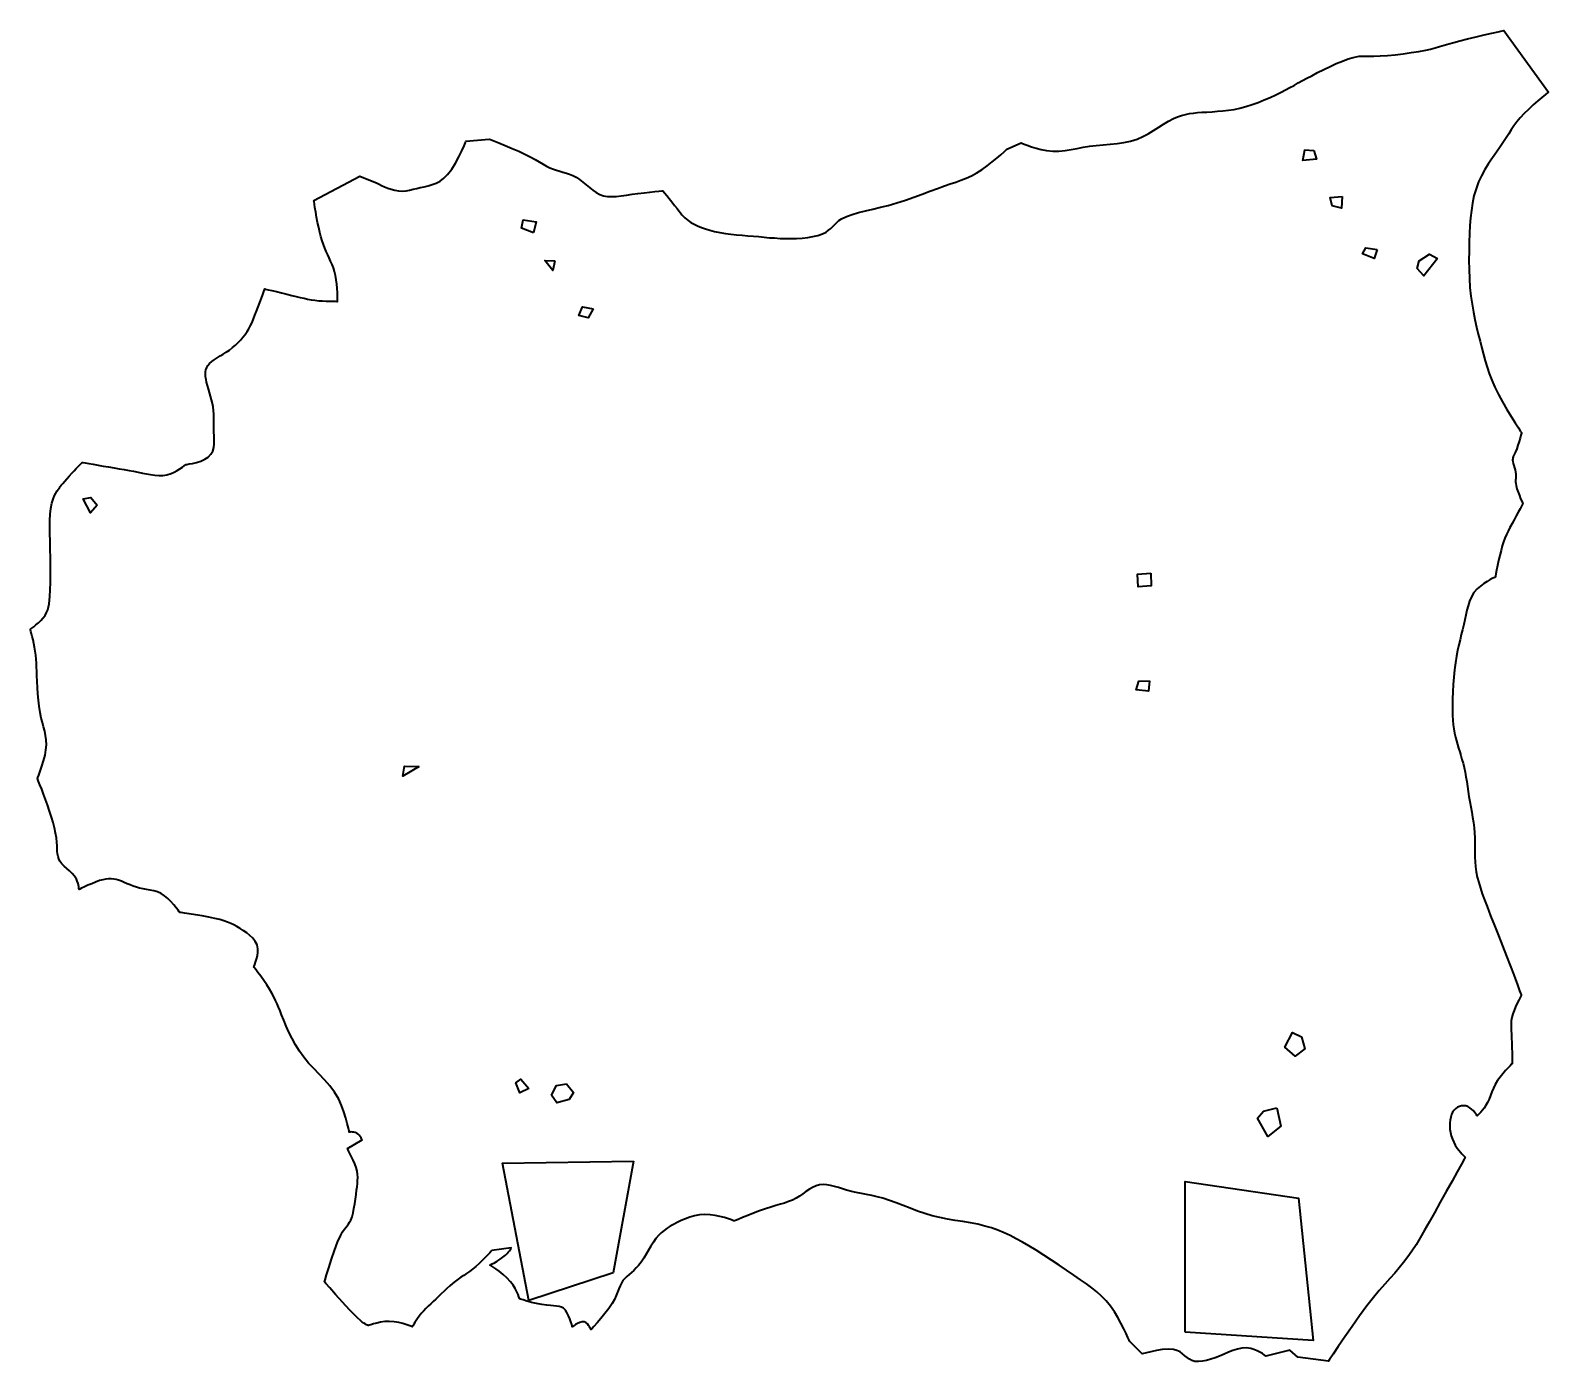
# Model space of a CAD drawing. Extents: x 0 to 10248, y -8983 to 0.
import ezdxf

# ---------------------------------------------------------------- set-up
doc = ezdxf.new("R2010")
doc.units = 0
doc.linetypes.add('Solid', pattern=[0])
for name, color, linetype in [('zone_0_q3', 7, 'Continuous'), ('zone_1_q2', 7, 'Continuous'), ('zone_2_q2', 7, 'Continuous'), ('zone_3_q3', 7, 'Continuous')]:
    doc.layers.add(name, color=color, linetype=linetype)

msp = doc.modelspace()

# ---------------------------------------------------------------- linework, layer by layer
at = {"color": 0, "linetype": 'Solid', "lineweight": 35}
for points in [[(356, -2917), (371, -2919), (395, -2923), (424, -2928), (457, -2934), (492, -2940), (527, -2946), (565, -2952), (600, -2958), (634, -2964), (666, -2969), (697, -2975), (727, -2981), (757, -2987), (785, -2992), (812, -2997), (840, -3001), (867, -3003), (895, -3003), (922, -2999), (950, -2991), (971, -2982), (992, -2970), (1010, -2959), (1026, -2948), (1039, -2938), (1047, -2932), (1050, -2929), (1056, -2929), (1071, -2926), (1094, -2922), (1122, -2915), (1150, -2906), (1178, -2894), (1201, -2879), (1219, -2860), (1231, -2839), (1238, -2815), (1241, -2790), (1241, -2764), (1240, -2737), (1239, -2711), (1238, -2685), (1238, -2661), (1239, -2636), (1238, -2613), (1238, -2589), (1236, -2565), (1233, -2541), (1229, -2517), (1223, -2492), (1216, -2468), (1209, -2443), (1202, -2419), (1195, -2396), (1189, -2373), (1186, -2355), (1183, -2337), (1182, -2321), (1183, -2305), (1185, -2290), (1190, -2275), (1197, -2262), (1209, -2248), (1224, -2234), (1241, -2222), (1260, -2210), (1281, -2197), (1302, -2185), (1322, -2172), (1344, -2157), (1364, -2141), (1384, -2125), (1402, -2107), (1420, -2089), (1435, -2071), (1450, -2052), (1463, -2033), (1474, -2013), (1485, -1992), (1496, -1971), (1506, -1947), (1516, -1922), (1527, -1894), (1537, -1865), (1548, -1836), (1559, -1808), (1568, -1783), (1575, -1763), (1580, -1750), (1582, -1745), (1588, -1746), (1605, -1750), (1630, -1756), (1661, -1763), (1695, -1771), (1731, -1780), (1764, -1788), (1794, -1795), (1822, -1802), (1847, -1808), (1871, -1813), (1895, -1818), (1920, -1821), (1948, -1824), (1972, -1826), (1996, -1827), (2020, -1828), (2041, -1828), (2058, -1828), (2069, -1829), (2073, -1829), (2073, -1824), (2074, -1811), (2073, -1792), (2073, -1768), (2071, -1741), (2069, -1712), (2065, -1684), (2060, -1655), (2053, -1628), (2045, -1603), (2036, -1580), (2026, -1557), (2016, -1535), (2007, -1514), (1997, -1492), (1987, -1469), (1978, -1445), (1970, -1420), (1961, -1392), (1953, -1363), (1946, -1330), (1939, -1296), (1932, -1260), (1926, -1226), (1921, -1196), (1918, -1172), (1915, -1155), (1914, -1149), (2223, -983), (2341, -1031), (2345, -1033), (2355, -1038), (2370, -1046), (2390, -1055), (2412, -1064), (2435, -1072), (2459, -1079), (2485, -1083), (2511, -1084), (2536, -1082), (2560, -1078), (2584, -1072), (2608, -1067), (2632, -1061), (2658, -1055), (2685, -1049), (2711, -1041), (2738, -1031), (2765, -1017), (2791, -998), (2816, -973), (2844, -937), (2869, -896), (2892, -853), (2912, -813), (2927, -780), (2936, -757), (2940, -748), (3097, -734), (3105, -737), (3129, -746), (3163, -759), (3205, -776), (3251, -796), (3298, -816), (3342, -837), (3377, -855), (3408, -872), (3435, -888), (3461, -902), (3484, -916), (3507, -927), (3531, -937), (3552, -944), (3573, -951), (3595, -957), (3618, -963), (3640, -971), (3662, -980), (3684, -991), (3707, -1006), (3730, -1024), (3752, -1042), (3775, -1061), (3797, -1079), (3820, -1094), (3844, -1107), (3869, -1116), (3896, -1120), (3925, -1122), (3955, -1120), (3988, -1117), (4023, -1112), (4061, -1106), (4101, -1101), (4142, -1096), (4181, -1091), (4216, -1087), (4243, -1084), (4262, -1082), (4269, -1082), (4272, -1086), (4281, -1097), (4295, -1114), (4312, -1135), (4330, -1158), (4348, -1181), (4365, -1202), (4378, -1218), (4388, -1232), (4398, -1244), (4408, -1255), (4417, -1265), (4428, -1275), (4440, -1284), (4458, -1296), (4480, -1308), (4504, -1319), (4530, -1330), (4558, -1340), (4587, -1349), (4618, -1357), (4654, -1365), (4691, -1371), (4729, -1376), (4767, -1380), (4805, -1383), (4843, -1386), (4880, -1389), (4916, -1392), (4952, -1396), (4988, -1399), (5023, -1401), (5060, -1404), (5096, -1405), (5134, -1405), (5172, -1404), (5209, -1402), (5247, -1398), (5282, -1392), (5315, -1384), (5346, -1373), (5372, -1361), (5388, -1349), (5403, -1337), (5416, -1324), (5430, -1311), (5443, -1297), (5458, -1284), (5475, -1272), (5508, -1256), (5546, -1242), (5589, -1229), (5636, -1217), (5686, -1206), (5738, -1194), (5791, -1181), (5849, -1164), (5907, -1145), (5963, -1126), (6019, -1106), (6072, -1086), (6123, -1067), (6171, -1049), (6209, -1036), (6246, -1024), (6281, -1011), (6316, -997), (6352, -981), (6388, -961), (6425, -938), (6458, -914), (6492, -888), (6523, -863), (6550, -839), (6572, -820), (6586, -807), (6592, -802), (6687, -758), (6692, -761), (6707, -767), (6729, -775), (6757, -785), (6788, -795), (6823, -804), (6858, -811), (6901, -815), (6943, -814), (6984, -810), (7025, -804), (7066, -796), (7107, -788), (7149, -781), (7194, -776), (7241, -772), (7288, -768), (7335, -763), (7381, -756), (7426, -747), (7470, -734), (7508, -717), (7546, -698), (7581, -676), (7616, -654), (7649, -633), (7682, -613), (7715, -595), (7742, -584), (7769, -575), (7796, -567), (7823, -562), (7851, -558), (7879, -555), (7908, -553), (7942, -551), (7977, -549), (8013, -546), (8049, -543), (8087, -539), (8125, -533), (8163, -525), (8205, -514), (8247, -501), (8288, -486), (8329, -469), (8369, -452), (8407, -434), (8443, -416), (8473, -401), (8502, -386), (8530, -371), (8558, -355), (8587, -339), (8617, -323), (8649, -306), (8689, -285), (8730, -264), (8773, -243), (8815, -224), (8856, -207), (8894, -192), (8929, -182), (8949, -178), (8969, -175), (8987, -174), (9006, -173), (9025, -174), (9046, -174), (9069, -174), (9112, -172), (9161, -169), (9213, -164), (9267, -158), (9320, -150), (9371, -142), (9418, -133), (9451, -126), (9482, -118), (9512, -109), (9542, -100), (9574, -91), (9609, -81), (9649, -70), (9701, -56), (9758, -43), (9813, -30), (9865, -18), (9907, -9), (9935, -2), (9946, 0), (10248, -416), (10242, -420), (10226, -433), (10203, -452), (10174, -476), (10143, -503), (10111, -533), (10082, -562), (10055, -590), (10033, -618), (10013, -644), (9995, -671), (9979, -697), (9962, -724), (9944, -752), (9920, -786), (9895, -822), (9869, -860), (9843, -899), (9818, -939), (9795, -981), (9775, -1023), (9758, -1069), (9744, -1117), (9734, -1165), (9727, -1215), (9721, -1265), (9717, -1317), (9714, -1370), (9712, -1430), (9711, -1490), (9710, -1551), (9711, -1613), (9713, -1674), (9717, -1735), (9723, -1794), (9731, -1848), (9740, -1901), (9750, -1952), (9762, -2002), (9773, -2051), (9785, -2098), (9797, -2144), (9808, -2187), (9820, -2229), (9832, -2272), (9847, -2315), (9864, -2360), (9884, -2407), (9909, -2457), (9936, -2507), (9966, -2558), (9995, -2606), (10022, -2649), (10045, -2683), (10059, -2706), (10065, -2714), (10064, -2719), (10060, -2732), (10055, -2751), (10048, -2775), (10040, -2799), (10033, -2823), (10025, -2844), (10020, -2854), (10016, -2863), (10012, -2871), (10009, -2878), (10007, -2885), (10006, -2891), (10005, -2899), (10007, -2910), (10009, -2923), (10013, -2937), (10017, -2951), (10021, -2966), (10025, -2980), (10027, -2993), (10027, -3004), (10027, -3014), (10026, -3024), (10025, -3035), (10025, -3046), (10026, -3058), (10028, -3072), (10034, -3093), (10042, -3116), (10051, -3139), (10059, -3160), (10067, -3177), (10072, -3189), (10074, -3193), (10072, -3198), (10065, -3210), (10055, -3228), (10043, -3250), (10029, -3275), (10015, -3302), (10001, -3327), (9987, -3354), (9975, -3379), (9963, -3402), (9953, -3426), (9944, -3452), (9935, -3479), (9927, -3510), (9918, -3543), (9910, -3577), (9903, -3611), (9897, -3642), (9892, -3667), (9889, -3683), (9888, -3690), (9884, -3692), (9872, -3697), (9854, -3706), (9833, -3718), (9810, -3733), (9787, -3750), (9765, -3769), (9744, -3794), (9727, -3822), (9714, -3851), (9704, -3882), (9696, -3913), (9689, -3945), (9682, -3977), (9675, -4010), (9667, -4044), (9658, -4077), (9650, -4112), (9641, -4147), (9633, -4184), (9626, -4222), (9619, -4268), (9613, -4316), (9608, -4365), (9604, -4414), (9601, -4463), (9599, -4510), (9599, -4556), (9599, -4590), (9600, -4623), (9602, -4654), (9604, -4685), (9608, -4714), (9613, -4742), (9619, -4769), (9625, -4794), (9632, -4819), (9640, -4844), (9648, -4868), (9656, -4893), (9663, -4919), (9671, -4945), (9678, -4975), (9684, -5006), (9689, -5037), (9695, -5069), (9700, -5102), (9705, -5135), (9710, -5169), (9717, -5204), (9723, -5239), (9729, -5275), (9735, -5310), (9741, -5345), (9745, -5380), (9748, -5415), (9749, -5448), (9750, -5481), (9750, -5514), (9750, -5547), (9750, -5579), (9751, -5611), (9754, -5643), (9759, -5678), (9766, -5714), (9776, -5750), (9787, -5788), (9800, -5827), (9815, -5868), (9832, -5911), (9856, -5974), (9882, -6040), (9909, -6108), (9936, -6177), (9963, -6246), (9989, -6311), (10012, -6373), (10024, -6405), (10035, -6434), (10045, -6460), (10052, -6481), (10058, -6497), (10062, -6508), (10063, -6512), (10061, -6516), (10055, -6527), (10047, -6544), (10036, -6565), (10025, -6588), (10015, -6613), (10007, -6636), (10000, -6660), (9996, -6683), (9994, -6704), (9994, -6726), (9995, -6748), (9997, -6773), (9998, -6801), (10000, -6832), (10000, -6865), (10001, -6898), (10001, -6927), (10001, -6951), (10001, -6967), (10001, -6973), (9997, -6976), (9988, -6986), (9974, -7000), (9957, -7019), (9938, -7040), (9920, -7063), (9903, -7086), (9888, -7112), (9875, -7138), (9865, -7163), (9855, -7187), (9846, -7211), (9835, -7234), (9822, -7257), (9812, -7272), (9801, -7286), (9790, -7299), (9781, -7309), (9773, -7318), (9767, -7323), (9766, -7325), (9764, -7323), (9760, -7318), (9755, -7309), (9747, -7299), (9738, -7289), (9727, -7279), (9716, -7270), (9702, -7262), (9688, -7258), (9674, -7256), (9659, -7257), (9646, -7261), (9633, -7266), (9621, -7274), (9610, -7286), (9600, -7300), (9593, -7316), (9587, -7334), (9583, -7353), (9581, -7372), (9580, -7392), (9582, -7415), (9585, -7437), (9591, -7459), (9598, -7481), (9607, -7503), (9618, -7523), (9631, -7543), (9642, -7557), (9652, -7569), (9662, -7580), (9671, -7590), (9678, -7597), (9683, -7602), (9685, -7604), (9678, -7616), (9659, -7650), (9631, -7702), (9596, -7765), (9557, -7835), (9516, -7908), (9477, -7979), (9442, -8041), (9411, -8097), (9381, -8148), (9353, -8195), (9325, -8237), (9298, -8277), (9269, -8315), (9240, -8350), (9210, -8385), (9177, -8422), (9143, -8461), (9105, -8503), (9065, -8551), (9022, -8606), (8972, -8674), (8921, -8745), (8872, -8816), (8828, -8880), (8793, -8932), (8770, -8968), (8762, -8981), (8555, -8953), (8502, -8906), (8340, -8946), (8337, -8944), (8329, -8938), (8316, -8929), (8299, -8920), (8280, -8910), (8259, -8901), (8237, -8894), (8207, -8891), (8177, -8892), (8147, -8899), (8117, -8908), (8087, -8920), (8057, -8933), (8026, -8946), (7997, -8957), (7968, -8967), (7939, -8975), (7911, -8981), (7885, -8983), (7861, -8982), (7840, -8976), (7823, -8967), (7808, -8956), (7793, -8943), (7777, -8930), (7760, -8918), (7739, -8908), (7715, -8902), (7679, -8900), (7640, -8902), (7601, -8908), (7564, -8916), (7533, -8923), (7513, -8929), (7505, -8931), (7419, -8846), (7416, -8839), (7408, -8821), (7396, -8794), (7380, -8761), (7361, -8723), (7340, -8685), (7318, -8648), (7290, -8608), (7261, -8573), (7230, -8541), (7198, -8512), (7164, -8485), (7128, -8458), (7089, -8431), (7043, -8399), (6994, -8365), (6944, -8332), (6892, -8298), (6840, -8264), (6789, -8232), (6739, -8202), (6696, -8177), (6654, -8154), (6613, -8132), (6572, -8113), (6530, -8096), (6487, -8080), (6443, -8068), (6395, -8056), (6346, -8047), (6295, -8038), (6243, -8030), (6191, -8021), (6139, -8011), (6088, -7999), (6037, -7984), (5988, -7967), (5939, -7948), (5891, -7930), (5844, -7911), (5798, -7895), (5753, -7880), (5716, -7871), (5680, -7862), (5644, -7855), (5610, -7849), (5575, -7842), (5542, -7835), (5509, -7827), (5481, -7818), (5454, -7809), (5427, -7801), (5401, -7794), (5376, -7789), (5351, -7787), (5326, -7789), (5303, -7796), (5280, -7807), (5258, -7820), (5235, -7835), (5213, -7851), (5191, -7866), (5169, -7880), (5144, -7893), (5118, -7903), (5091, -7913), (5063, -7921), (5032, -7930), (4999, -7940), (4962, -7952), (4922, -7966), (4881, -7981), (4842, -7997), (4807, -8011), (4778, -8023), (4759, -8031), (4753, -8034), (4747, -8032), (4733, -8027), (4712, -8019), (4685, -8011), (4654, -8003), (4622, -7997), (4589, -7992), (4552, -7991), (4516, -7993), (4483, -7999), (4451, -8008), (4421, -8019), (4392, -8031), (4365, -8045), (4341, -8057), (4319, -8070), (4298, -8083), (4277, -8098), (4258, -8114), (4239, -8132), (4222, -8152), (4205, -8177), (4188, -8203), (4172, -8230), (4156, -8258), (4140, -8285), (4123, -8311), (4105, -8334), (4089, -8351), (4073, -8367), (4057, -8381), (4041, -8395), (4026, -8408), (4012, -8422), (4000, -8436), (3990, -8453), (3981, -8472), (3973, -8492), (3964, -8514), (3955, -8537), (3942, -8563), (3927, -8591), (3904, -8625), (3878, -8659), (3850, -8692), (3825, -8722), (3803, -8746), (3789, -8762), (3783, -8767), (3782, -8765), (3779, -8758), (3775, -8749), (3768, -8739), (3760, -8729), (3750, -8720), (3738, -8715), (3724, -8715), (3708, -8719), (3693, -8725), (3680, -8733), (3669, -8741), (3661, -8747), (3658, -8749), (3657, -8744), (3654, -8732), (3648, -8715), (3641, -8695), (3632, -8673), (3622, -8652), (3611, -8635), (3599, -8623), (3585, -8615), (3569, -8610), (3552, -8608), (3532, -8606), (3511, -8605), (3486, -8603), (3453, -8598), (3417, -8591), (3383, -8583), (3351, -8574), (3326, -8567), (3309, -8562), (3302, -8560), (3301, -8556), (3298, -8546), (3292, -8531), (3284, -8512), (3273, -8490), (3258, -8467), (3241, -8444), (3217, -8418), (3191, -8394), (3165, -8373), (3141, -8356), (3121, -8343), (3107, -8334), (3102, -8331), (3106, -8329), (3117, -8324), (3132, -8316), (3151, -8305), (3171, -8292), (3190, -8279), (3208, -8264), (3218, -8254), (3226, -8244), (3233, -8235), (3238, -8228), (3242, -8222), (3244, -8218), (3245, -8216), (3114, -8234), (3111, -8238), (3102, -8248), (3087, -8263), (3070, -8281), (3049, -8301), (3028, -8322), (3006, -8341), (2985, -8359), (2964, -8375), (2944, -8389), (2925, -8402), (2906, -8414), (2887, -8427), (2869, -8440), (2850, -8456), (2831, -8472), (2811, -8490), (2792, -8508), (2773, -8526), (2754, -8544), (2736, -8562), (2718, -8578), (2702, -8594), (2685, -8609), (2669, -8625), (2653, -8642), (2638, -8659), (2624, -8677), (2614, -8691), (2604, -8705), (2596, -8718), (2589, -8730), (2583, -8739), (2580, -8745), (2578, -8748), (2574, -8746), (2561, -8741), (2541, -8734), (2515, -8726), (2486, -8719), (2455, -8714), (2422, -8712), (2392, -8713), (2363, -8717), (2338, -8723), (2316, -8729), (2298, -8734), (2287, -8738), (2283, -8740), (2282, -8740), (2280, -8739), (2275, -8737), (2268, -8734), (2260, -8729), (2250, -8723), (2238, -8714), (2200, -8679), (2154, -8633), (2106, -8582), (2060, -8531), (2022, -8486), (1995, -8455), (1986, -8444), (1989, -8431), (1999, -8398), (2014, -8349), (2032, -8292), (2053, -8233), (2074, -8176), (2095, -8130), (2107, -8108), (2118, -8091), (2129, -8077), (2138, -8066), (2147, -8054), (2155, -8042), (2163, -8028), (2171, -8006), (2178, -7980), (2184, -7950), (2189, -7919), (2194, -7887), (2198, -7855), (2202, -7826), (2205, -7803), (2208, -7781), (2209, -7761), (2210, -7740), (2208, -7719), (2205, -7697), (2198, -7674), (2190, -7649), (2179, -7624), (2168, -7600), (2157, -7578), (2148, -7560), (2142, -7549), (2140, -7545), (2239, -7486), (2238, -7484), (2236, -7479), (2232, -7472), (2227, -7464), (2220, -7456), (2212, -7448), (2203, -7441), (2193, -7437), (2184, -7435), (2174, -7434), (2165, -7433), (2158, -7434), (2154, -7434), (2152, -7435), (2151, -7427), (2147, -7407), (2139, -7377), (2129, -7340), (2116, -7298), (2100, -7255), (2081, -7213), (2053, -7164), (2021, -7121), (1986, -7081), (1950, -7043), (1914, -7006), (1878, -6968), (1845, -6928), (1816, -6888), (1790, -6846), (1766, -6803), (1745, -6760), (1726, -6719), (1710, -6679), (1695, -6642), (1685, -6616), (1675, -6592), (1665, -6569), (1655, -6546), (1643, -6522), (1629, -6497), (1613, -6470), (1595, -6441), (1575, -6412), (1555, -6383), (1536, -6357), (1522, -6337), (1511, -6323), (1508, -6318), (1510, -6314), (1514, -6303), (1520, -6287), (1527, -6267), (1532, -6245), (1536, -6221), (1536, -6198), (1530, -6171), (1518, -6147), (1502, -6126), (1482, -6107), (1460, -6089), (1437, -6074), (1415, -6060), (1394, -6047), (1373, -6036), (1352, -6026), (1330, -6017), (1306, -6008), (1278, -6000), (1246, -5992), (1204, -5984), (1159, -5975), (1114, -5968), (1073, -5962), (1040, -5957), (1017, -5953), (1008, -5952), (1005, -5948), (997, -5937), (984, -5920), (968, -5900), (949, -5879), (928, -5858), (906, -5840), (882, -5825), (858, -5814), (833, -5806), (809, -5801), (785, -5797), (761, -5793), (737, -5788), (716, -5782), (695, -5774), (674, -5766), (654, -5758), (634, -5750), (615, -5742), (596, -5735), (579, -5730), (563, -5727), (545, -5725), (528, -5725), (509, -5727), (489, -5731), (466, -5737), (440, -5747), (414, -5758), (388, -5769), (365, -5780), (346, -5789), (333, -5795), (329, -5798), (329, -5796), (328, -5790), (327, -5780), (325, -5769), (322, -5756), (317, -5742), (311, -5728), (298, -5708), (282, -5690), (265, -5672), (246, -5656), (229, -5639), (213, -5623), (200, -5606), (192, -5590), (187, -5574), (184, -5557), (182, -5539), (181, -5520), (181, -5501), (179, -5480), (176, -5449), (170, -5417), (163, -5382), (153, -5346), (142, -5308), (130, -5268), (115, -5227), (102, -5190), (89, -5155), (77, -5121), (65, -5092), (56, -5069), (50, -5054), (48, -5049), (51, -5042), (58, -5025), (67, -4998), (78, -4966), (89, -4929), (99, -4891), (105, -4854), (108, -4820), (107, -4788), (103, -4758), (97, -4729), (89, -4700), (82, -4671), (74, -4640), (66, -4602), (60, -4561), (55, -4519), (51, -4476), (48, -4434), (46, -4393), (44, -4354), (43, -4325), (42, -4297), (41, -4270), (39, -4244), (37, -4217), (33, -4190), (29, -4161), (24, -4137), (19, -4113), (13, -4091), (8, -4071), (4, -4056), (1, -4045), (0, -4042), (3, -4039), (11, -4033), (24, -4024), (38, -4011), (54, -3997), (70, -3982), (85, -3966), (99, -3948), (110, -3929), (118, -3910), (123, -3890), (127, -3869), (130, -3845), (132, -3820), (134, -3775), (135, -3726), (135, -3672), (135, -3616), (135, -3559), (134, -3501), (133, -3445), (132, -3397), (131, -3351), (131, -3307), (133, -3265), (138, -3226), (145, -3190), (156, -3156), (164, -3138), (172, -3123), (180, -3108), (188, -3097), (194, -3088), (198, -3082), (200, -3080), (202, -3077), (209, -3069), (219, -3057), (232, -3042), (247, -3025), (263, -3007), (280, -2988), (295, -2972), (309, -2957), (323, -2943), (334, -2932), (343, -2923), (348, -2918), (350, -2916), (356, -2917)], [(8663, -810), (8681, -870), (8590, -877), (8602, -807), (8663, -810)], [(8855, -1122), (8850, -1200), (8786, -1184), (8773, -1127), (8855, -1122)], [(3396, -1366), (3314, -1334), (3326, -1278), (3414, -1293), (3396, -1366)], [(9090, -1478), (9071, -1539), (8992, -1508), (9014, -1467), (9090, -1478)], [(9497, -1539), (9405, -1656), (9361, -1606), (9373, -1554), (9443, -1510), (9497, -1539)], [(3539, -1555), (3527, -1621), (3472, -1553), (3539, -1555)], [(3799, -1878), (3766, -1939), (3701, -1924), (3727, -1865), (3799, -1878)], [(451, -3203), (407, -3256), (356, -3160), (409, -3153), (451, -3203)], [(7564, -3663), (7566, -3747), (7477, -3755), (7474, -3669), (7564, -3663)], [(7555, -4390), (7547, -4460), (7463, -4450), (7483, -4391), (7555, -4390)], [(2624, -4968), (2515, -5032), (2526, -4964), (2624, -4968)], [(3364, -7140), (3304, -7170), (3276, -7102), (3311, -7078), (3364, -7140)], [(3619, -7108), (3665, -7166), (3636, -7214), (3554, -7236), (3517, -7184), (3551, -7120), (3619, -7108)]]:
    msp.add_lwpolyline(points, close=True, dxfattribs=at)
at = {"layer": 'zone_0_q3', "color": 3, "linetype": 'Solid', "lineweight": 35}
msp.add_lwpolyline([(7794, -8785), (7794, -7767), (8560, -7879), (8658, -8840), (7794, -8785)], close=True, dxfattribs=at)
at = {"layer": 'zone_1_q2', "color": 2, "linetype": 'Solid', "lineweight": 35}
msp.add_lwpolyline([(8413, -7271), (8440, -7394), (8353, -7463), (8284, -7340), (8324, -7293), (8413, -7271)], close=True, dxfattribs=at)
at = {"layer": 'zone_2_q2', "color": 2, "linetype": 'Solid', "lineweight": 35}
msp.add_lwpolyline([(8580, -6791), (8603, -6872), (8537, -6922), (8468, -6860), (8520, -6763), (8580, -6791)], close=True, dxfattribs=at)
at = {"layer": 'zone_3_q3', "color": 3, "linetype": 'Solid', "lineweight": 35}
msp.add_lwpolyline([(4071, -7630), (3934, -8384), (3365, -8570), (3186, -7644), (4071, -7630)], close=True, dxfattribs=at)

doc.saveas('drawing.dxf')
